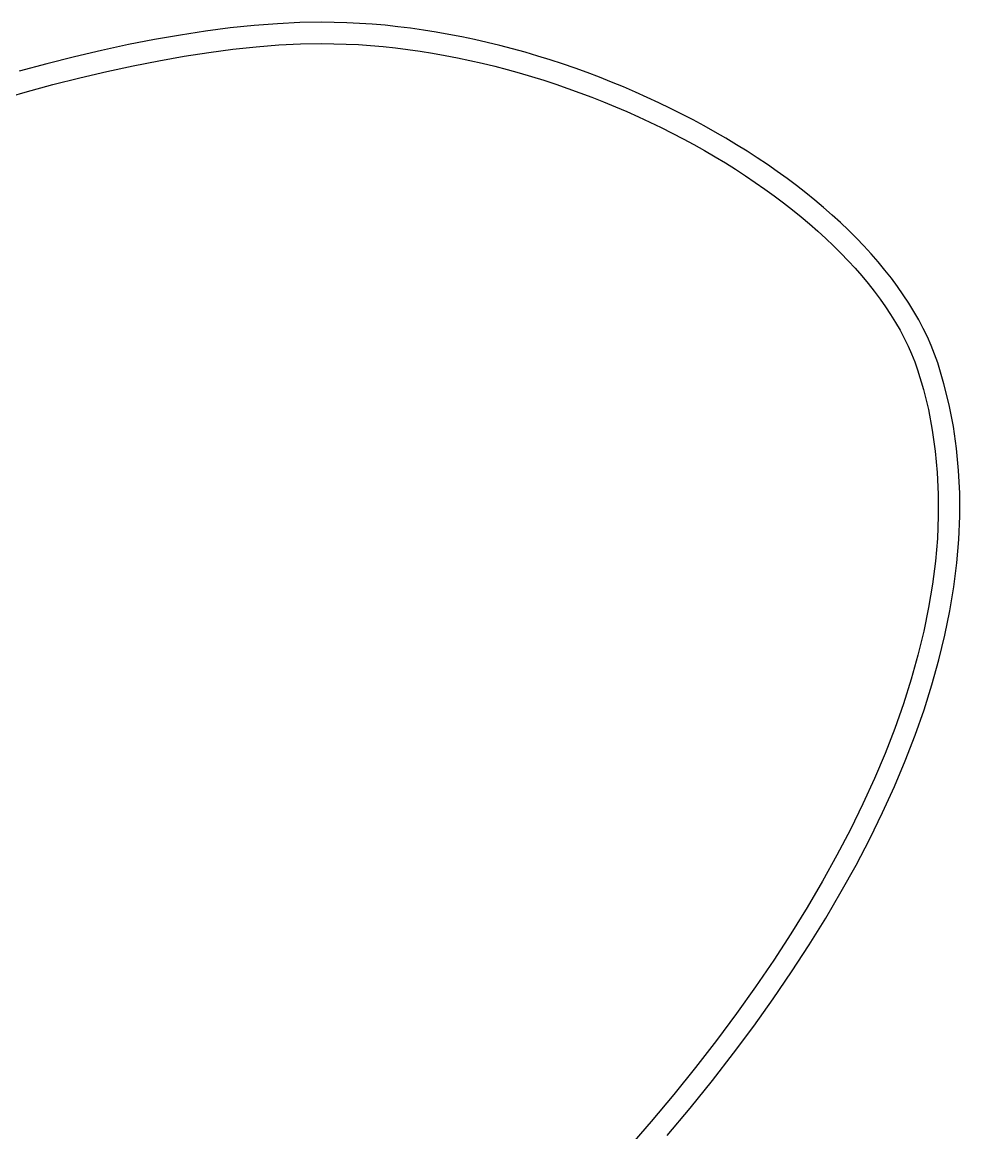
# Model space of a CAD drawing. Header units: metres. Extents: x 0 to 745, y 0 to 539.
# Drawn here: x 380.48 to 415.64, y 433.15 to 474.8 of the extents above; entities that cross this region are included whole.
import ezdxf

# ---------------------------------------------------------------- set-up
doc = ezdxf.new("R2010")
doc.units = ezdxf.units.M

msp = doc.modelspace()

# ---------------------------------------------------------------- linework, layer by layer
at = {"layer": '2', "color": 7}
for p, q in [((390.894468, 474.786188), (390.048931, 474.745136)), ((391.710936, 474.8), (390.894468, 474.786188)), ((392.183003, 474.795228), (391.710936, 474.8)), ((392.656904, 474.781009), (392.183003, 474.795228)), ((393.132385, 474.757487), (392.656904, 474.781009)), ((387.354604, 474.464291), (386.409489, 474.320033)), ((388.277329, 474.583612), (387.354604, 474.464291)), ((389.175995, 474.677418), (388.277329, 474.583612)), ((390.048931, 474.745136), (389.175995, 474.677418)), ((393.609192, 474.724808), (393.132385, 474.757487)), ((394.08707, 474.683117), (393.609192, 474.724808)), ((394.565766, 474.632559), (394.08707, 474.683117)), ((395.045027, 474.573278), (394.565766, 474.632559)), ((395.524597, 474.505421), (395.045027, 474.573278)), ((396.004223, 474.429131), (395.524597, 474.505421)), ((396.483651, 474.344554), (396.004223, 474.429131)), ((384.458769, 473.959004), (383.456503, 473.743385)), ((385.443654, 474.151412), (384.458769, 473.959004)), ((386.409489, 474.320033), (385.443654, 474.151412)), ((389.252681, 473.878597), (390.101709, 473.94566)), ((390.101709, 473.94566), (390.921712, 473.986319)), ((390.921712, 473.986319), (391.710936, 474)), ((391.710936, 474), (392.166827, 473.995343)), ((392.166827, 473.995343), (392.624949, 473.981466)), ((392.624949, 473.981466), (393.085033, 473.958512)), ((393.085033, 473.958512), (393.546809, 473.926625)), ((396.962628, 474.251835), (396.483651, 474.344554)), ((397.440898, 474.151119), (396.962628, 474.251835)), ((397.918208, 474.04255), (397.440898, 474.151119)), ((398.394305, 473.926275), (397.918208, 474.04255)), ((383.456503, 473.743385), (382.438527, 473.505129)), ((385.601341, 473.357777), (386.548956, 473.524719)), ((386.548956, 473.524719), (387.474552, 473.667552)), ((387.474552, 473.667552), (388.376377, 473.785703)), ((388.376377, 473.785703), (389.252681, 473.878597)), ((393.546809, 473.926625), (394.01001, 473.885945)), ((394.01001, 473.885945), (394.474365, 473.836616)), ((394.474365, 473.836616), (394.939606, 473.77878)), ((394.939606, 473.77878), (395.405464, 473.712581)), ((395.405464, 473.712581), (395.871671, 473.638159)), ((395.871671, 473.638159), (396.337956, 473.555659)), ((396.337956, 473.555659), (396.804051, 473.465222)), ((398.868934, 473.802438), (398.394305, 473.926275)), ((399.341842, 473.671183), (398.868934, 473.802438)), ((399.812773, 473.532657), (399.341842, 473.671183)), ((400.281475, 473.387003), (399.812773, 473.532657)), ((381.40651, 473.244813), (380.362122, 472.963013)), ((382.438527, 473.505129), (381.40651, 473.244813)), ((383.647062, 472.953863), (384.633459, 473.1673)), ((384.633459, 473.1673), (385.601341, 473.357777)), ((396.804051, 473.465222), (397.269687, 473.366992)), ((397.269687, 473.366992), (397.734596, 473.26111)), ((397.734596, 473.26111), (398.198508, 473.147719)), ((398.198508, 473.147719), (398.661154, 473.026962)), ((400.747694, 473.234368), (400.281475, 473.387003)), ((401.211174, 473.074896), (400.747694, 473.234368)), ((381.625731, 472.4604), (382.643902, 472.718038)), ((382.643902, 472.718038), (383.647062, 472.953863)), ((398.661154, 473.026962), (399.122265, 472.898982)), ((399.122265, 472.898982), (399.581573, 472.76392)), ((399.581573, 472.76392), (400.038807, 472.62192)), ((401.671664, 472.908732), (401.211174, 473.074896)), ((402.128907, 472.73602), (401.671664, 472.908732)), ((402.582652, 472.556907), (402.128907, 472.73602)), ((380.5943, 472.181524), (381.625731, 472.4604)), ((400.038807, 472.62192), (400.493701, 472.473124)), ((400.493701, 472.473124), (400.945983, 472.317674)), ((400.945983, 472.317674), (401.395387, 472.155714)), ((403.032643, 472.371538), (402.582652, 472.556907)), ((403.478626, 472.180056), (403.032643, 472.371538)), ((379.551362, 471.881982), (380.5943, 472.181524)), ((401.395387, 472.155714), (401.841641, 471.987385)), ((401.841641, 471.987385), (402.284478, 471.812831)), ((403.920349, 471.982607), (403.478626, 472.180056)), ((404.357556, 471.779337), (403.920349, 471.982607)), ((402.284478, 471.812831), (402.723629, 471.632193)), ((402.723629, 471.632193), (403.158825, 471.445615)), ((403.158825, 471.445615), (403.589796, 471.253238)), ((404.789994, 471.57039), (404.357556, 471.779337)), ((405.217408, 471.355911), (404.789994, 471.57039)), ((403.589796, 471.253238), (404.016273, 471.055207)), ((404.016273, 471.055207), (404.437989, 470.851662)), ((405.639546, 471.136045), (405.217408, 471.355911)), ((406.056152, 470.910938), (405.639546, 471.136045)), ((404.437989, 470.851662), (404.854673, 470.642746)), ((404.854673, 470.642746), (405.266057, 470.428603)), ((406.46704, 470.680757), (406.056152, 470.910938)), ((406.871989, 470.445655), (406.46704, 470.680757)), ((405.266057, 470.428603), (405.671872, 470.209375)), ((405.671872, 470.209375), (406.071796, 469.985179)), ((407.27073, 470.205749), (406.871989, 470.445655)), ((407.662991, 469.96116), (407.27073, 470.205749)), ((406.071796, 469.985179), (406.465518, 469.756149)), ((408.048501, 469.712006), (407.662991, 469.96116)), ((406.465518, 469.756149), (406.852786, 469.522456)), ((406.852786, 469.522456), (407.233349, 469.284266)), ((408.426988, 469.458406), (408.048501, 469.712006)), ((408.798182, 469.20048), (408.426988, 469.458406)), ((407.233349, 469.284266), (407.606955, 469.04175)), ((407.606955, 469.04175), (407.973352, 468.795076)), ((409.161812, 468.938346), (408.798182, 469.20048)), ((407.973352, 468.795076), (408.33229, 468.544412)), ((408.33229, 468.544412), (408.683515, 468.289927)), ((409.517606, 468.672124), (409.161812, 468.938346)), ((409.865293, 468.401932), (409.517606, 468.672124)), ((408.683515, 468.289927), (409.026778, 468.03179)), ((410.204603, 468.127891), (409.865293, 468.401932)), ((410.535263, 467.850117), (410.204603, 468.127891)), ((409.026778, 468.03179), (409.361826, 467.77017)), ((409.361826, 467.77017), (409.688407, 467.505236)), ((410.857004, 467.568732), (410.535263, 467.850117)), ((409.688407, 467.505236), (410.00627, 467.237155)), ((411.169554, 467.283854), (410.857004, 467.568732)), ((411.472641, 466.995602), (411.169554, 467.283854)), ((410.00627, 467.237155), (410.315164, 466.966098)), ((410.315164, 466.966098), (410.614837, 466.692232)), ((411.765996, 466.704095), (411.472641, 466.995602)), ((410.614837, 466.692232), (410.905038, 466.415726)), ((412.049345, 466.409452), (411.765996, 466.704095)), ((410.905038, 466.415726), (411.185514, 466.136749)), ((411.185514, 466.136749), (411.456014, 465.85547)), ((412.32242, 466.111792), (412.049345, 466.409452)), ((412.584948, 465.811235), (412.32242, 466.111792)), ((411.456014, 465.85547), (411.716287, 465.572058)), ((412.836658, 465.507899), (412.584948, 465.811235)), ((411.716287, 465.572058), (411.966082, 465.286681)), ((411.966082, 465.286681), (412.205145, 464.999507)), ((413.077279, 465.201904), (412.836658, 465.507899)), ((413.306541, 464.893368), (413.077279, 465.201904)), ((412.205145, 464.999507), (412.433227, 464.710707)), ((413.524171, 464.582411), (413.306541, 464.893368)), ((412.433227, 464.710707), (412.650075, 464.420447)), ((412.650075, 464.420447), (412.855438, 464.128898)), ((413.7299, 464.269152), (413.524171, 464.582411)), ((412.855438, 464.128898), (413.049064, 463.836228)), ((413.923455, 463.953709), (413.7299, 464.269152)), ((414.104566, 463.636203), (413.923455, 463.953709)), ((413.049064, 463.836228), (413.230702, 463.542605)), ((413.230702, 463.542605), (413.4001, 463.248198)), ((414.272962, 463.316751), (414.104566, 463.636203)), ((413.4001, 463.248198), (413.557007, 462.953176)), ((414.428371, 462.995473), (414.272962, 463.316751)), ((413.557007, 462.953176), (413.701171, 462.657708)), ((414.570522, 462.672489), (414.428371, 462.995473)), ((413.701171, 462.657708), (413.83234, 462.361962)), ((413.83234, 462.361962), (413.950263, 462.066108)), ((414.699145, 462.347916), (414.570522, 462.672489)), ((414.813968, 462.021875), (414.699145, 462.347916)), ((413.950263, 462.066108), (414.054688, 461.770313)), ((415.049302, 461.241803), (414.813968, 462.021875)), ((414.054688, 461.770313), (414.277966, 461.029298)), ((414.277966, 461.029298), (414.463878, 460.27304)), ((415.245327, 460.447485), (415.049302, 461.241803)), ((414.463878, 460.27304), (414.612526, 459.501953)), ((415.402229, 459.639331), (415.245327, 460.447485)), ((414.612526, 459.501953), (414.724014, 458.716451)), ((415.520197, 458.817749), (415.402229, 459.639331)), ((414.724014, 458.716451), (414.798444, 457.916949)), ((415.599417, 457.983148), (415.520197, 458.817749)), ((414.798444, 457.916949), (414.83592, 457.10386)), ((415.640076, 457.135937), (415.599417, 457.983148)), ((414.83592, 457.10386), (414.836544, 456.277598)), ((415.642362, 456.276525), (415.640076, 457.135937)), ((414.836544, 456.277598), (414.800421, 455.438577)), ((415.606461, 455.40532), (415.642362, 456.276525)), ((414.800421, 455.438577), (414.727652, 454.587212)), ((415.532561, 454.522732), (415.606461, 455.40532)), ((414.727652, 454.587212), (414.618341, 453.723915)), ((415.420849, 453.629168), (415.532561, 454.522732)), ((414.618341, 453.723915), (414.47259, 452.849102)), ((415.271512, 452.725039), (415.420849, 453.629168)), ((414.47259, 452.849102), (414.290504, 451.963186)), ((415.084738, 451.810752), (415.271512, 452.725039)), ((414.290504, 451.963186), (414.072185, 451.066582)), ((414.860713, 450.886717), (415.084738, 451.810752)), ((414.072185, 451.066582), (413.817735, 450.159702)), ((414.599624, 449.953342), (414.860713, 450.886717)), ((413.817735, 450.159702), (413.527259, 449.242962)), ((414.301659, 449.011037), (414.599624, 449.953342)), ((413.527259, 449.242962), (413.200859, 448.316775)), ((413.967006, 448.060209), (414.301659, 449.011037)), ((413.200859, 448.316775), (412.838638, 447.381555)), ((413.59585, 447.101268), (413.967006, 448.060209)), ((412.838638, 447.381555), (412.440699, 446.437716)), ((413.188379, 446.134622), (413.59585, 447.101268)), ((412.440699, 446.437716), (412.007146, 445.485673)), ((412.744781, 445.160681), (413.188379, 446.134622)), ((412.007146, 445.485673), (411.53808, 444.525838)), ((412.265243, 444.179853), (412.744781, 445.160681)), ((411.53808, 444.525838), (411.033607, 443.558627)), ((411.749951, 443.192547), (412.265243, 444.179853)), ((411.033607, 443.558627), (410.493827, 442.584453)), ((411.199093, 442.199171), (411.749951, 443.192547)), ((410.493827, 442.584453), (409.918845, 441.603731)), ((410.612856, 441.200135), (411.199093, 442.199171)), ((409.918845, 441.603731), (409.308764, 440.616873)), ((409.991427, 440.195848), (410.612856, 441.200135)), ((409.308764, 440.616873), (408.663686, 439.624295)), ((409.334994, 439.186717), (409.991427, 440.195848)), ((408.663686, 439.624295), (407.983715, 438.62641)), ((408.643743, 438.173153), (409.334994, 439.186717)), ((407.983715, 438.62641), (407.268953, 437.623632)), ((407.917861, 437.155563), (408.643743, 438.173153)), ((407.268953, 437.623632), (406.519504, 436.616375)), ((407.157537, 436.134357), (407.917861, 437.155563)), ((406.519504, 436.616375), (405.735471, 435.605053)), ((406.362956, 435.109943), (407.157537, 436.134357)), ((405.735471, 435.605053), (404.916957, 434.590081)), ((405.534307, 434.082731), (406.362956, 435.109943)), ((404.916957, 434.590081), (404.064064, 433.571872)), ((404.671776, 433.053128), (405.534307, 434.082731)), ((404.064064, 433.571872), (403.429691, 432.838686))]:
    msp.add_line(p, q, dxfattribs=at)

doc.saveas('drawing.dxf')
